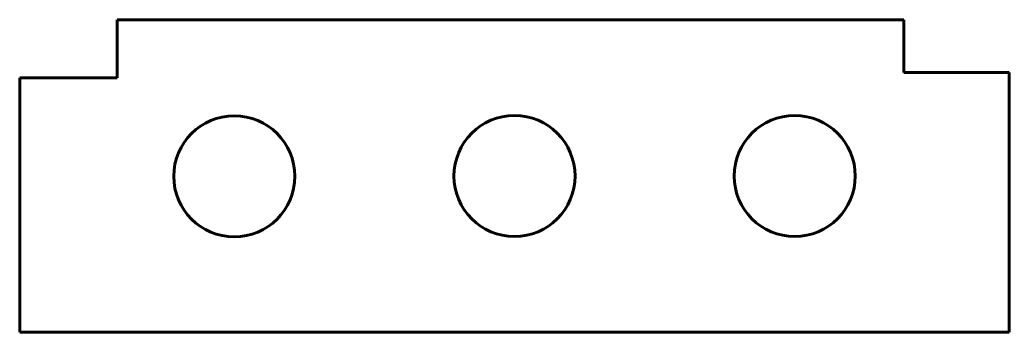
# Model space of a CAD drawing. Header units: millimetres. Extents: x -187 to 189, y -57 to 62.
import ezdxf

# ---------------------------------------------------------------- set-up
doc = ezdxf.new("R2010")
doc.units = ezdxf.units.MM
doc.linetypes.add('K5LT_BASIC', pattern=[0])

msp = doc.modelspace()

# ---------------------------------------------------------------- linework, layer by layer
at = {"color": 143, "linetype": 'K5LT_BASIC', "lineweight": 60, "true_color": 0x33acca}
for p, q in [((-150.06, 39.76), (-150.06, 61.76)), ((-150.06, 61.76), (148.94, 61.76)), ((148.94, 61.76), (148.94, 41.76)), ((148.94, 41.76), (188.94, 41.76)), ((188.94, 41.76), (188.94, -57)), ((-187.06, -57), (-187.06, 39.76)), ((-187.06, 39.76), (-150.06, 39.76)), ((-187.06, -57), (188.94, -57))]:
    msp.add_line(p, q, dxfattribs=at)
for centre in [(-105.56, 2.26), (0.94, 2.38), (107.44, 2.38)]:
    msp.add_circle(centre, 23, dxfattribs=at)

doc.saveas('drawing.dxf')
